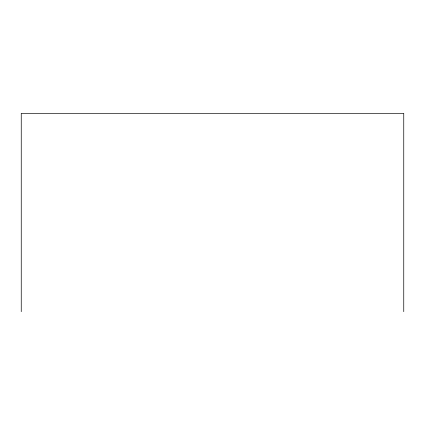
<?xml version="1.0" encoding="UTF-8"?>
<svg xmlns="http://www.w3.org/2000/svg" width="425" height="425" viewBox="0 0 425 425"><rect width="100%" height="100%" fill="white"/><g stroke="black" fill="none" stroke-linecap="round" stroke-linejoin="round"><path stroke-width="0.64" d="M403.75 311.668L403.75 113.332L21.25 113.332L21.25 311.668"/></g></svg>
